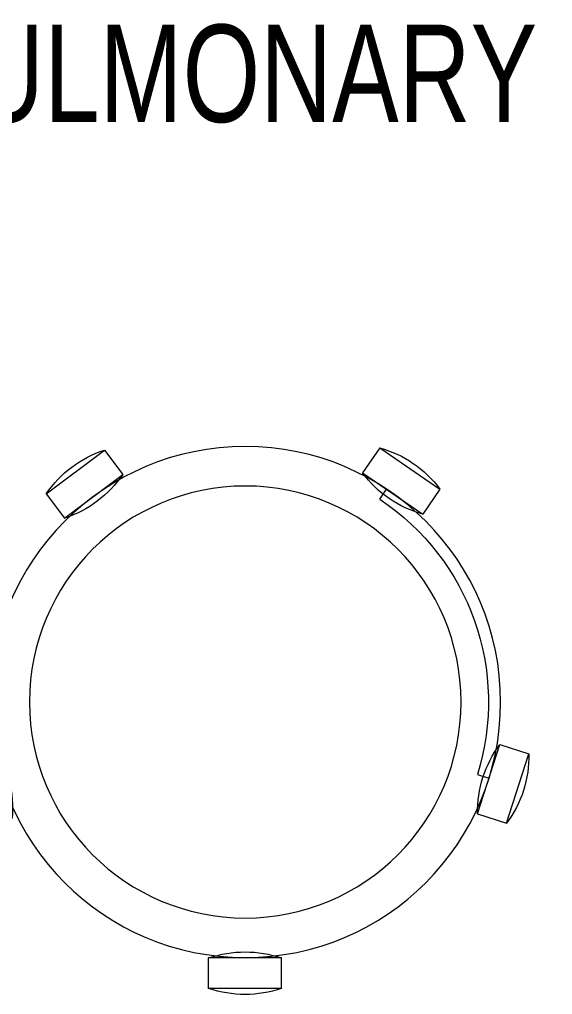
# Model space of a CAD drawing. Extents: x -234346 to 58427, y -132654 to -82394.
# Drawn here: x -104698 to -104260, y -114702 to -113901 of the extents above; entities that cross this region are included whole.
import ezdxf

# ---------------------------------------------------------------- set-up
doc = ezdxf.new("R2010")
doc.units = 0
doc.header["$LTSCALE"] = 8
doc.layers.get('0').update_dxf_attribs({"color": 9, "lineweight": 5})
for name, color, linetype, lineweight in [('72_EGR_BASE_TEXT', 9, 'Continuous', 5), ('72_EGR_EQP_TAG', 9, 'Continuous', 5), ('LOADING', 9, 'Continuous', 5)]:
    doc.layers.add(name, color=color, linetype=linetype, lineweight=lineweight)
doc.styles.add('X3G_ENTITY_258862', font='swisscl.ttf', dxfattribs={"height": 200})

# ---------------------------------------------------------------- blocks, each defined once
blk = doc.blocks.new('HF10037-P')
for p, q in [((0.24594, 0.13397), (0.18594, 0.13397)), ((0.18594, 0.13397), (0.18594, 0.10897)), ((0.24594, 0.13397), (0.24594, 0.10897)), ((0.24594, 0.10897), (0.18594, 0.10897)), ((0, 0), (-0.01424, -0.05828)), ((0, 0), (0.02429, -0.00594)), ((0.02429, -0.00594), (0.01004, -0.06422)), ((0.40714, -0.0094), (0.43095, -0.00177)), ((0.43095, -0.00177), (0.44926, -0.05891)), ((0.40714, -0.0094), (0.42545, -0.06654)), ((0.40694, -0.04171), (0.41648, -0.03873)), ((-0.01424, -0.05828), (0.01004, -0.06422)), ((0.42545, -0.06654), (0.44926, -0.05891)), ((0.05239, -0.27245), (0.06739, -0.25246)), ((0.06739, -0.25246), (0.11538, -0.28847)), ((0.31251, -0.2897), (0.36199, -0.25577)), ((0.37613, -0.27639), (0.36199, -0.25577)), ((0.32674, -0.26798), (0.33228, -0.27631)), ((0.05239, -0.27245), (0.10038, -0.30847)), ((0.32664, -0.31032), (0.37613, -0.27639)), ((0.10038, -0.30847), (0.11538, -0.28847)), ((0.32664, -0.31032), (0.31251, -0.2897))]:
    blk.add_line(p, q)
for radius in [0.21, 0.1775]:
    blk.add_circle((0.21605, -0.1014), radius)
for centre, radius, start, end in [((0.21594, 0.04647), 0.0925, 71.07536, 108.92464), ((0.21594, 0.19647), 0.0925, 251.07536, 288.92464), ((0.07788, -0.04992), 0.0925, 147.34193, 185.19122), ((-0.06784, -0.0143), 0.0925, 327.34193, 5.19122), ((0.35678, -0.05704), 0.0925, 358.84116, 36.69044), ((0.49963, -0.01127), 0.0925, 178.84116, 216.69044), ((0.21605, -0.1014), 0.2, 303.60368, 17.3657), ((0.03887, -0.34045), 0.0925, 34.18748, 72.03677), ((0.38673, -0.3449), 0.0925, 105.51211, 143.3614), ((0.1289, -0.22048), 0.0925, 214.18748, 252.03677), ((0.3019, -0.22119), 0.0925, 285.51211, 323.3614)]:
    blk.add_arc(centre, radius, start, end)
blk = doc.blocks.new('GF1')
at = {"layer": 'LOADING', "color": 9, "xscale": -1000, "yscale": 1000, "zscale": 1000, "rotation": 180}
blk.add_blockref('HF10037-P', (-104728.47, -114563.43, 0), dxfattribs=at)
at = {"layer": '72_EGR_BASE_TEXT', "color": 9, "insert": (-103743.8, -113905.38, 0), "char_height": 80, "width": 3493.2205, "attachment_point": 2, "style": 'X3G_ENTITY_258862'}
blk.add_mtext('PULMONARY CONSULTATION / EXAMINATION ROOM', dxfattribs=at)

msp = doc.modelspace()

# ---------------------------------------------------------------- block references
at = {"layer": '72_EGR_EQP_TAG'}
msp.add_blockref('GF1', (0, 0), dxfattribs=at)

doc.saveas('drawing.dxf')
